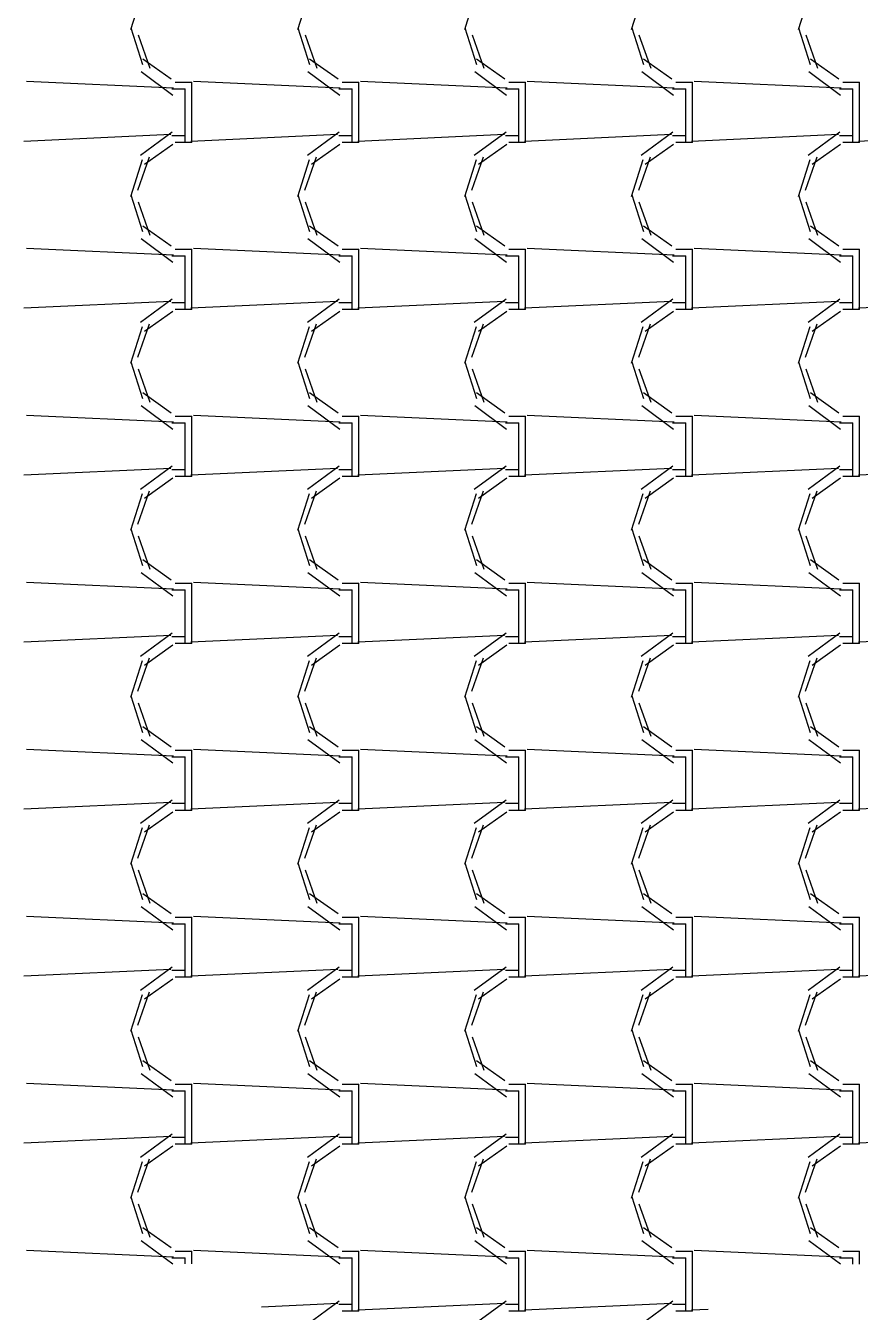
# Model space of a CAD drawing. Header units: millimetres. Extents: x -336 to -33, y -135 to 770.
# Drawn here: x -309.376 to -307.876, y 727.407 to 729.719 of the extents above; entities that cross this region are included whole.
import ezdxf

# ---------------------------------------------------------------- set-up
doc = ezdxf.new("R2010")
doc.units = ezdxf.units.MM
doc.header["$LTSCALE"] = 50
doc.header["$MEASUREMENT"] = 0
doc.layers.add('-HIDRO', color=8, linetype='CONTINUOUS')

msp = doc.modelspace()

# ---------------------------------------------------------------- linework, layer by layer
at = {"layer": '-HIDRO', "linetype": 'Continuous'}
for p, q in [((-309.1666, 729.7774), (-309.1876, 729.7114)), ((-308.8666, 729.7774), (-308.8876, 729.7114)), ((-308.5666, 729.7774), (-308.5876, 729.7114)), ((-308.2666, 729.7774), (-308.2876, 729.7114)), ((-307.9666, 729.7774), (-307.9876, 729.7114)), ((-309.1868, 729.7146), (-309.1658, 729.6486)), ((-309.1737, 729.702), (-309.1527, 729.642)), ((-308.8868, 729.7146), (-308.8658, 729.6486)), ((-308.8737, 729.702), (-308.8527, 729.642)), ((-308.5868, 729.7146), (-308.5658, 729.6486)), ((-308.5737, 729.702), (-308.5527, 729.642)), ((-308.2868, 729.7146), (-308.2658, 729.6486)), ((-308.2737, 729.702), (-308.2527, 729.642)), ((-307.9868, 729.7146), (-307.9658, 729.6486)), ((-307.9737, 729.702), (-307.9527, 729.642)), ((-309.1656, 729.6593), (-309.1146, 729.6233)), ((-308.8656, 729.6593), (-308.8146, 729.6233)), ((-308.5656, 729.6593), (-308.5146, 729.6233)), ((-308.2656, 729.6593), (-308.2146, 729.6233)), ((-307.9656, 729.6593), (-307.9146, 729.6233)), ((-309.1686, 729.636), (-309.1116, 729.594)), ((-308.8686, 729.636), (-308.8116, 729.594)), ((-308.5686, 729.636), (-308.5116, 729.594)), ((-308.2686, 729.636), (-308.2116, 729.594)), ((-307.9686, 729.636), (-307.9116, 729.594)), ((-309.1105, 729.6061), (-309.3745, 729.6181)), ((-309.1134, 729.6049), (-309.0894, 729.6049)), ((-309.1074, 729.6169), (-309.0774, 729.6169)), ((-309.0894, 729.5209), (-309.0894, 729.6049)), ((-309.0774, 729.5209), (-309.0774, 729.6169)), ((-308.8105, 729.6061), (-309.0745, 729.6181)), ((-308.8134, 729.6049), (-308.7894, 729.6049)), ((-308.8074, 729.6169), (-308.7774, 729.6169)), ((-308.7894, 729.5209), (-308.7894, 729.6049)), ((-308.7774, 729.5209), (-308.7774, 729.6169)), ((-308.5105, 729.6061), (-308.7745, 729.6181)), ((-308.5134, 729.6049), (-308.4894, 729.6049)), ((-308.5074, 729.6169), (-308.4774, 729.6169)), ((-308.4894, 729.5209), (-308.4894, 729.6049)), ((-308.4774, 729.5209), (-308.4774, 729.6169)), ((-308.2105, 729.6061), (-308.4745, 729.6181)), ((-308.2134, 729.6049), (-308.1894, 729.6049)), ((-308.2074, 729.6169), (-308.1774, 729.6169)), ((-308.1894, 729.5209), (-308.1894, 729.6049)), ((-308.1774, 729.5209), (-308.1774, 729.6169)), ((-307.9105, 729.6061), (-308.1745, 729.6181)), ((-307.9134, 729.6049), (-307.8894, 729.6049)), ((-307.9074, 729.6169), (-307.8774, 729.6169)), ((-307.8894, 729.5209), (-307.8894, 729.6049)), ((-307.8774, 729.5209), (-307.8774, 729.6169)), ((-309.1153, 729.5228), (-309.3793, 729.5108)), ((-309.1127, 729.5274), (-309.1697, 729.4854)), ((-309.0894, 729.5209), (-309.1134, 729.5209)), ((-309.0774, 729.5089), (-309.1074, 729.5089)), ((-309.0894, 729.5089), (-309.0894, 729.5209)), ((-308.8153, 729.5228), (-309.0793, 729.5108)), ((-309.0774, 729.5089), (-309.0774, 729.5209)), ((-308.8127, 729.5274), (-308.8697, 729.4854)), ((-308.7894, 729.5209), (-308.8134, 729.5209)), ((-308.7774, 729.5089), (-308.8074, 729.5089)), ((-308.7894, 729.5089), (-308.7894, 729.5209)), ((-308.5153, 729.5228), (-308.7793, 729.5108)), ((-308.7774, 729.5089), (-308.7774, 729.5209)), ((-308.5127, 729.5274), (-308.5697, 729.4854)), ((-308.4894, 729.5209), (-308.5134, 729.5209)), ((-308.4774, 729.5089), (-308.5074, 729.5089)), ((-308.4894, 729.5089), (-308.4894, 729.5209)), ((-308.2153, 729.5228), (-308.4793, 729.5108)), ((-308.4774, 729.5089), (-308.4774, 729.5209)), ((-308.2127, 729.5274), (-308.2697, 729.4854)), ((-308.1894, 729.5209), (-308.2134, 729.5209)), ((-308.1774, 729.5089), (-308.2074, 729.5089)), ((-308.1894, 729.5089), (-308.1894, 729.5209)), ((-307.9153, 729.5228), (-308.1793, 729.5108)), ((-308.1774, 729.5089), (-308.1774, 729.5209)), ((-307.9127, 729.5274), (-307.9697, 729.4854)), ((-307.8894, 729.5209), (-307.9134, 729.5209)), ((-307.8774, 729.5089), (-307.9074, 729.5089)), ((-307.8894, 729.5089), (-307.8894, 729.5209)), ((-307.6153, 729.5228), (-307.8793, 729.5108)), ((-307.8774, 729.5089), (-307.8774, 729.5209)), ((-309.1114, 729.5054), (-309.1624, 729.4694)), ((-308.8114, 729.5054), (-308.8624, 729.4694)), ((-308.5114, 729.5054), (-308.5624, 729.4694)), ((-308.2114, 729.5054), (-308.2624, 729.4694)), ((-307.9114, 729.5054), (-307.9624, 729.4694)), ((-309.1666, 729.4774), (-309.1876, 729.4114)), ((-309.1538, 729.4824), (-309.1748, 729.4224)), ((-308.8666, 729.4774), (-308.8876, 729.4114)), ((-308.8538, 729.4824), (-308.8748, 729.4224)), ((-308.5666, 729.4774), (-308.5876, 729.4114)), ((-308.5538, 729.4824), (-308.5748, 729.4224)), ((-308.2666, 729.4774), (-308.2876, 729.4114)), ((-308.2538, 729.4824), (-308.2748, 729.4224)), ((-307.9666, 729.4774), (-307.9876, 729.4114)), ((-307.9538, 729.4824), (-307.9748, 729.4224)), ((-309.1868, 729.4146), (-309.1658, 729.3486)), ((-309.1737, 729.402), (-309.1527, 729.342)), ((-308.8868, 729.4146), (-308.8658, 729.3486)), ((-308.8737, 729.402), (-308.8527, 729.342)), ((-308.5868, 729.4146), (-308.5658, 729.3486)), ((-308.5737, 729.402), (-308.5527, 729.342)), ((-308.2868, 729.4146), (-308.2658, 729.3486)), ((-308.2737, 729.402), (-308.2527, 729.342)), ((-307.9868, 729.4146), (-307.9658, 729.3486)), ((-307.9737, 729.402), (-307.9527, 729.342)), ((-309.1656, 729.3593), (-309.1146, 729.3233)), ((-308.8656, 729.3593), (-308.8146, 729.3233)), ((-308.5656, 729.3593), (-308.5146, 729.3233)), ((-308.2656, 729.3593), (-308.2146, 729.3233)), ((-307.9656, 729.3593), (-307.9146, 729.3233)), ((-309.1686, 729.336), (-309.1116, 729.294)), ((-308.8686, 729.336), (-308.8116, 729.294)), ((-308.5686, 729.336), (-308.5116, 729.294)), ((-308.2686, 729.336), (-308.2116, 729.294)), ((-307.9686, 729.336), (-307.9116, 729.294)), ((-309.1105, 729.3061), (-309.3745, 729.3181)), ((-309.1134, 729.3049), (-309.0894, 729.3049)), ((-309.1074, 729.3169), (-309.0774, 729.3169)), ((-309.0894, 729.2209), (-309.0894, 729.3049)), ((-309.0774, 729.2209), (-309.0774, 729.3169)), ((-308.8105, 729.3061), (-309.0745, 729.3181)), ((-308.8134, 729.3049), (-308.7894, 729.3049)), ((-308.8074, 729.3169), (-308.7774, 729.3169)), ((-308.7894, 729.2209), (-308.7894, 729.3049)), ((-308.7774, 729.2209), (-308.7774, 729.3169)), ((-308.5105, 729.3061), (-308.7745, 729.3181)), ((-308.5134, 729.3049), (-308.4894, 729.3049)), ((-308.5074, 729.3169), (-308.4774, 729.3169)), ((-308.4894, 729.2209), (-308.4894, 729.3049)), ((-308.4774, 729.2209), (-308.4774, 729.3169)), ((-308.2105, 729.3061), (-308.4745, 729.3181)), ((-308.2134, 729.3049), (-308.1894, 729.3049)), ((-308.2074, 729.3169), (-308.1774, 729.3169)), ((-308.1894, 729.2209), (-308.1894, 729.3049)), ((-308.1774, 729.2209), (-308.1774, 729.3169)), ((-307.9105, 729.3061), (-308.1745, 729.3181)), ((-307.9134, 729.3049), (-307.8894, 729.3049)), ((-307.9074, 729.3169), (-307.8774, 729.3169)), ((-307.8894, 729.2209), (-307.8894, 729.3049)), ((-307.8774, 729.2209), (-307.8774, 729.3169)), ((-309.1153, 729.2228), (-309.3793, 729.2108)), ((-309.1127, 729.2274), (-309.1697, 729.1854)), ((-309.0894, 729.2209), (-309.1134, 729.2209)), ((-309.0774, 729.2089), (-309.1074, 729.2089)), ((-309.0894, 729.2089), (-309.0894, 729.2209)), ((-308.8153, 729.2228), (-309.0793, 729.2108)), ((-309.0774, 729.2089), (-309.0774, 729.2209)), ((-308.8127, 729.2274), (-308.8697, 729.1854)), ((-308.7894, 729.2209), (-308.8134, 729.2209)), ((-308.7774, 729.2089), (-308.8074, 729.2089)), ((-308.7894, 729.2089), (-308.7894, 729.2209)), ((-308.5153, 729.2228), (-308.7793, 729.2108)), ((-308.7774, 729.2089), (-308.7774, 729.2209)), ((-308.5127, 729.2274), (-308.5697, 729.1854)), ((-308.4894, 729.2209), (-308.5134, 729.2209)), ((-308.4774, 729.2089), (-308.5074, 729.2089)), ((-308.4894, 729.2089), (-308.4894, 729.2209)), ((-308.2153, 729.2228), (-308.4793, 729.2108)), ((-308.4774, 729.2089), (-308.4774, 729.2209)), ((-308.2127, 729.2274), (-308.2697, 729.1854)), ((-308.1894, 729.2209), (-308.2134, 729.2209)), ((-308.1774, 729.2089), (-308.2074, 729.2089)), ((-308.1894, 729.2089), (-308.1894, 729.2209)), ((-307.9153, 729.2228), (-308.1793, 729.2108)), ((-308.1774, 729.2089), (-308.1774, 729.2209)), ((-307.9127, 729.2274), (-307.9697, 729.1854)), ((-307.8894, 729.2209), (-307.9134, 729.2209)), ((-307.8774, 729.2089), (-307.9074, 729.2089)), ((-307.8894, 729.2089), (-307.8894, 729.2209)), ((-307.6153, 729.2228), (-307.8793, 729.2108)), ((-307.8774, 729.2089), (-307.8774, 729.2209)), ((-309.1114, 729.2054), (-309.1624, 729.1694)), ((-308.8114, 729.2054), (-308.8624, 729.1694)), ((-308.5114, 729.2054), (-308.5624, 729.1694)), ((-308.2114, 729.2054), (-308.2624, 729.1694)), ((-307.9114, 729.2054), (-307.9624, 729.1694)), ((-309.1666, 729.1774), (-309.1876, 729.1114)), ((-309.1538, 729.1824), (-309.1748, 729.1224)), ((-308.8666, 729.1774), (-308.8876, 729.1114)), ((-308.8538, 729.1824), (-308.8748, 729.1224)), ((-308.5666, 729.1774), (-308.5876, 729.1114)), ((-308.5538, 729.1824), (-308.5748, 729.1224)), ((-308.2666, 729.1774), (-308.2876, 729.1114)), ((-308.2538, 729.1824), (-308.2748, 729.1224)), ((-307.9666, 729.1774), (-307.9876, 729.1114)), ((-307.9538, 729.1824), (-307.9748, 729.1224)), ((-309.1868, 729.1146), (-309.1658, 729.0486)), ((-309.1737, 729.102), (-309.1527, 729.042)), ((-308.8868, 729.1146), (-308.8658, 729.0486)), ((-308.8737, 729.102), (-308.8527, 729.042)), ((-308.5868, 729.1146), (-308.5658, 729.0486)), ((-308.5737, 729.102), (-308.5527, 729.042)), ((-308.2868, 729.1146), (-308.2658, 729.0486)), ((-308.2737, 729.102), (-308.2527, 729.042)), ((-307.9868, 729.1146), (-307.9658, 729.0486)), ((-307.9737, 729.102), (-307.9527, 729.042)), ((-309.1656, 729.0593), (-309.1146, 729.0233)), ((-308.8656, 729.0593), (-308.8146, 729.0233)), ((-308.5656, 729.0593), (-308.5146, 729.0233)), ((-308.2656, 729.0593), (-308.2146, 729.0233)), ((-307.9656, 729.0593), (-307.9146, 729.0233)), ((-309.1686, 729.036), (-309.1116, 728.994)), ((-308.8686, 729.036), (-308.8116, 728.994)), ((-308.5686, 729.036), (-308.5116, 728.994)), ((-308.2686, 729.036), (-308.2116, 728.994)), ((-307.9686, 729.036), (-307.9116, 728.994)), ((-309.1105, 729.0061), (-309.3745, 729.0181)), ((-309.1134, 729.0049), (-309.0894, 729.0049)), ((-309.1074, 729.0169), (-309.0774, 729.0169)), ((-309.0894, 728.9209), (-309.0894, 729.0049)), ((-309.0774, 728.9209), (-309.0774, 729.0169)), ((-308.8105, 729.0061), (-309.0745, 729.0181)), ((-308.8134, 729.0049), (-308.7894, 729.0049)), ((-308.8074, 729.0169), (-308.7774, 729.0169)), ((-308.7894, 728.9209), (-308.7894, 729.0049)), ((-308.7774, 728.9209), (-308.7774, 729.0169)), ((-308.5105, 729.0061), (-308.7745, 729.0181)), ((-308.5134, 729.0049), (-308.4894, 729.0049)), ((-308.5074, 729.0169), (-308.4774, 729.0169)), ((-308.4894, 728.9209), (-308.4894, 729.0049)), ((-308.4774, 728.9209), (-308.4774, 729.0169)), ((-308.2105, 729.0061), (-308.4745, 729.0181)), ((-308.2134, 729.0049), (-308.1894, 729.0049)), ((-308.2074, 729.0169), (-308.1774, 729.0169)), ((-308.1894, 728.9209), (-308.1894, 729.0049)), ((-308.1774, 728.9209), (-308.1774, 729.0169)), ((-307.9105, 729.0061), (-308.1745, 729.0181)), ((-307.9134, 729.0049), (-307.8894, 729.0049)), ((-307.9074, 729.0169), (-307.8774, 729.0169)), ((-307.8894, 728.9209), (-307.8894, 729.0049)), ((-307.8774, 728.9209), (-307.8774, 729.0169)), ((-309.1153, 728.9228), (-309.3793, 728.9108)), ((-309.1127, 728.9274), (-309.1697, 728.8854)), ((-309.0894, 728.9209), (-309.1134, 728.9209)), ((-309.0774, 728.9089), (-309.1074, 728.9089)), ((-309.0894, 728.9089), (-309.0894, 728.9209)), ((-308.8153, 728.9228), (-309.0793, 728.9108)), ((-309.0774, 728.9089), (-309.0774, 728.9209)), ((-308.8127, 728.9274), (-308.8697, 728.8854)), ((-308.7894, 728.9209), (-308.8134, 728.9209)), ((-308.7774, 728.9089), (-308.8074, 728.9089)), ((-308.7894, 728.9089), (-308.7894, 728.9209)), ((-308.5153, 728.9228), (-308.7793, 728.9108)), ((-308.7774, 728.9089), (-308.7774, 728.9209)), ((-308.5127, 728.9274), (-308.5697, 728.8854)), ((-308.4894, 728.9209), (-308.5134, 728.9209)), ((-308.4774, 728.9089), (-308.5074, 728.9089)), ((-308.4894, 728.9089), (-308.4894, 728.9209)), ((-308.2153, 728.9228), (-308.4793, 728.9108)), ((-308.4774, 728.9089), (-308.4774, 728.9209)), ((-308.2127, 728.9274), (-308.2697, 728.8854)), ((-308.1894, 728.9209), (-308.2134, 728.9209)), ((-308.1774, 728.9089), (-308.2074, 728.9089)), ((-308.1894, 728.9089), (-308.1894, 728.9209)), ((-307.9153, 728.9228), (-308.1793, 728.9108)), ((-308.1774, 728.9089), (-308.1774, 728.9209)), ((-307.9127, 728.9274), (-307.9697, 728.8854)), ((-307.8894, 728.9209), (-307.9134, 728.9209)), ((-307.8774, 728.9089), (-307.9074, 728.9089)), ((-307.8894, 728.9089), (-307.8894, 728.9209)), ((-307.6153, 728.9228), (-307.8793, 728.9108)), ((-307.8774, 728.9089), (-307.8774, 728.9209)), ((-309.1114, 728.9054), (-309.1624, 728.8694)), ((-308.8114, 728.9054), (-308.8624, 728.8694)), ((-308.5114, 728.9054), (-308.5624, 728.8694)), ((-308.2114, 728.9054), (-308.2624, 728.8694)), ((-307.9114, 728.9054), (-307.9624, 728.8694)), ((-309.1666, 728.8774), (-309.1876, 728.8114)), ((-309.1538, 728.8824), (-309.1748, 728.8224)), ((-308.8666, 728.8774), (-308.8876, 728.8114)), ((-308.8538, 728.8824), (-308.8748, 728.8224)), ((-308.5666, 728.8774), (-308.5876, 728.8114)), ((-308.5538, 728.8824), (-308.5748, 728.8224)), ((-308.2666, 728.8774), (-308.2876, 728.8114)), ((-308.2538, 728.8824), (-308.2748, 728.8224)), ((-307.9666, 728.8774), (-307.9876, 728.8114)), ((-307.9538, 728.8824), (-307.9748, 728.8224)), ((-309.1868, 728.8146), (-309.1658, 728.7486)), ((-308.8868, 728.8146), (-308.8658, 728.7486)), ((-308.5868, 728.8146), (-308.5658, 728.7486)), ((-308.2868, 728.8146), (-308.2658, 728.7486)), ((-307.9868, 728.8146), (-307.9658, 728.7486)), ((-309.1737, 728.802), (-309.1527, 728.742)), ((-308.8737, 728.802), (-308.8527, 728.742)), ((-308.5737, 728.802), (-308.5527, 728.742)), ((-308.2737, 728.802), (-308.2527, 728.742)), ((-307.9737, 728.802), (-307.9527, 728.742)), ((-309.1656, 728.7593), (-309.1146, 728.7233)), ((-308.8656, 728.7593), (-308.8146, 728.7233)), ((-308.5656, 728.7593), (-308.5146, 728.7233)), ((-308.2656, 728.7593), (-308.2146, 728.7233)), ((-307.9656, 728.7593), (-307.9146, 728.7233)), ((-309.1686, 728.736), (-309.1116, 728.694)), ((-308.8686, 728.736), (-308.8116, 728.694)), ((-308.5686, 728.736), (-308.5116, 728.694)), ((-308.2686, 728.736), (-308.2116, 728.694)), ((-307.9686, 728.736), (-307.9116, 728.694)), ((-309.1105, 728.7061), (-309.3745, 728.7181)), ((-309.1134, 728.7049), (-309.0894, 728.7049)), ((-309.1074, 728.7169), (-309.0774, 728.7169)), ((-309.0894, 728.6209), (-309.0894, 728.7049)), ((-309.0774, 728.6209), (-309.0774, 728.7169)), ((-308.8105, 728.7061), (-309.0745, 728.7181)), ((-308.8134, 728.7049), (-308.7894, 728.7049)), ((-308.8074, 728.7169), (-308.7774, 728.7169)), ((-308.7894, 728.6209), (-308.7894, 728.7049)), ((-308.7774, 728.6209), (-308.7774, 728.7169)), ((-308.5105, 728.7061), (-308.7745, 728.7181)), ((-308.5134, 728.7049), (-308.4894, 728.7049)), ((-308.5074, 728.7169), (-308.4774, 728.7169)), ((-308.4894, 728.6209), (-308.4894, 728.7049)), ((-308.4774, 728.6209), (-308.4774, 728.7169)), ((-308.2105, 728.7061), (-308.4745, 728.7181)), ((-308.2134, 728.7049), (-308.1894, 728.7049)), ((-308.2074, 728.7169), (-308.1774, 728.7169)), ((-308.1894, 728.6209), (-308.1894, 728.7049)), ((-308.1774, 728.6209), (-308.1774, 728.7169)), ((-307.9105, 728.7061), (-308.1745, 728.7181)), ((-307.9134, 728.7049), (-307.8894, 728.7049)), ((-307.9074, 728.7169), (-307.8774, 728.7169)), ((-307.8894, 728.6209), (-307.8894, 728.7049)), ((-307.8774, 728.6209), (-307.8774, 728.7169)), ((-309.1153, 728.6228), (-309.3793, 728.6108)), ((-309.1127, 728.6274), (-309.1697, 728.5854)), ((-309.0894, 728.6209), (-309.1134, 728.6209)), ((-309.0774, 728.6089), (-309.1074, 728.6089)), ((-309.0894, 728.6089), (-309.0894, 728.6209)), ((-308.8153, 728.6228), (-309.0793, 728.6108)), ((-309.0774, 728.6089), (-309.0774, 728.6209)), ((-308.8127, 728.6274), (-308.8697, 728.5854)), ((-308.7894, 728.6209), (-308.8134, 728.6209)), ((-308.7774, 728.6089), (-308.8074, 728.6089)), ((-308.7894, 728.6089), (-308.7894, 728.6209)), ((-308.5153, 728.6228), (-308.7793, 728.6108)), ((-308.7774, 728.6089), (-308.7774, 728.6209)), ((-308.5127, 728.6274), (-308.5697, 728.5854)), ((-308.4894, 728.6209), (-308.5134, 728.6209)), ((-308.4774, 728.6089), (-308.5074, 728.6089)), ((-308.4894, 728.6089), (-308.4894, 728.6209)), ((-308.2153, 728.6228), (-308.4793, 728.6108)), ((-308.4774, 728.6089), (-308.4774, 728.6209)), ((-308.2127, 728.6274), (-308.2697, 728.5854)), ((-308.1894, 728.6209), (-308.2134, 728.6209)), ((-308.1774, 728.6089), (-308.2074, 728.6089)), ((-308.1894, 728.6089), (-308.1894, 728.6209)), ((-307.9153, 728.6228), (-308.1793, 728.6108)), ((-308.1774, 728.6089), (-308.1774, 728.6209)), ((-307.9127, 728.6274), (-307.9697, 728.5854)), ((-307.8894, 728.6209), (-307.9134, 728.6209)), ((-307.8774, 728.6089), (-307.9074, 728.6089)), ((-307.8894, 728.6089), (-307.8894, 728.6209)), ((-307.6153, 728.6228), (-307.8793, 728.6108)), ((-307.8774, 728.6089), (-307.8774, 728.6209)), ((-309.1114, 728.6054), (-309.1624, 728.5694)), ((-308.8114, 728.6054), (-308.8624, 728.5694)), ((-308.5114, 728.6054), (-308.5624, 728.5694)), ((-308.2114, 728.6054), (-308.2624, 728.5694)), ((-307.9114, 728.6054), (-307.9624, 728.5694)), ((-309.1666, 728.5774), (-309.1876, 728.5114)), ((-309.1538, 728.5824), (-309.1748, 728.5224)), ((-308.8666, 728.5774), (-308.8876, 728.5114)), ((-308.8538, 728.5824), (-308.8748, 728.5224)), ((-308.5666, 728.5774), (-308.5876, 728.5114)), ((-308.5538, 728.5824), (-308.5748, 728.5224)), ((-308.2666, 728.5774), (-308.2876, 728.5114)), ((-308.2538, 728.5824), (-308.2748, 728.5224)), ((-307.9666, 728.5774), (-307.9876, 728.5114)), ((-307.9538, 728.5824), (-307.9748, 728.5224)), ((-309.1868, 728.5146), (-309.1658, 728.4486)), ((-308.8868, 728.5146), (-308.8658, 728.4486)), ((-308.5868, 728.5146), (-308.5658, 728.4486)), ((-308.2868, 728.5146), (-308.2658, 728.4486)), ((-307.9868, 728.5146), (-307.9658, 728.4486)), ((-309.1737, 728.502), (-309.1527, 728.442)), ((-308.8737, 728.502), (-308.8527, 728.442)), ((-308.5737, 728.502), (-308.5527, 728.442)), ((-308.2737, 728.502), (-308.2527, 728.442)), ((-307.9737, 728.502), (-307.9527, 728.442)), ((-309.1656, 728.4593), (-309.1146, 728.4233)), ((-308.8656, 728.4593), (-308.8146, 728.4233)), ((-308.5656, 728.4593), (-308.5146, 728.4233)), ((-308.2656, 728.4593), (-308.2146, 728.4233)), ((-307.9656, 728.4593), (-307.9146, 728.4233)), ((-309.1686, 728.436), (-309.1116, 728.394)), ((-308.8686, 728.436), (-308.8116, 728.394)), ((-308.5686, 728.436), (-308.5116, 728.394)), ((-308.2686, 728.436), (-308.2116, 728.394)), ((-307.9686, 728.436), (-307.9116, 728.394)), ((-309.1105, 728.4061), (-309.3745, 728.4181)), ((-309.1134, 728.4049), (-309.0894, 728.4049)), ((-309.1074, 728.4169), (-309.0774, 728.4169)), ((-309.0894, 728.3209), (-309.0894, 728.4049)), ((-309.0774, 728.3209), (-309.0774, 728.4169)), ((-308.8105, 728.4061), (-309.0745, 728.4181)), ((-308.8134, 728.4049), (-308.7894, 728.4049)), ((-308.8074, 728.4169), (-308.7774, 728.4169)), ((-308.7894, 728.3209), (-308.7894, 728.4049)), ((-308.7774, 728.3209), (-308.7774, 728.4169)), ((-308.5105, 728.4061), (-308.7745, 728.4181)), ((-308.5134, 728.4049), (-308.4894, 728.4049)), ((-308.5074, 728.4169), (-308.4774, 728.4169)), ((-308.4894, 728.3209), (-308.4894, 728.4049)), ((-308.4774, 728.3209), (-308.4774, 728.4169)), ((-308.2105, 728.4061), (-308.4745, 728.4181)), ((-308.2134, 728.4049), (-308.1894, 728.4049)), ((-308.2074, 728.4169), (-308.1774, 728.4169)), ((-308.1894, 728.3209), (-308.1894, 728.4049)), ((-308.1774, 728.3209), (-308.1774, 728.4169)), ((-307.9105, 728.4061), (-308.1745, 728.4181)), ((-307.9134, 728.4049), (-307.8894, 728.4049)), ((-307.9074, 728.4169), (-307.8774, 728.4169)), ((-307.8894, 728.3209), (-307.8894, 728.4049)), ((-307.8774, 728.3209), (-307.8774, 728.4169)), ((-309.1153, 728.3228), (-309.3793, 728.3108)), ((-309.1127, 728.3274), (-309.1697, 728.2854)), ((-309.0894, 728.3209), (-309.1134, 728.3209)), ((-309.0774, 728.3089), (-309.1074, 728.3089)), ((-309.0894, 728.3089), (-309.0894, 728.3209)), ((-308.8153, 728.3228), (-309.0793, 728.3108)), ((-309.0774, 728.3089), (-309.0774, 728.3209)), ((-308.8127, 728.3274), (-308.8697, 728.2854)), ((-308.7894, 728.3209), (-308.8134, 728.3209)), ((-308.7774, 728.3089), (-308.8074, 728.3089)), ((-308.7894, 728.3089), (-308.7894, 728.3209)), ((-308.5152, 728.3228), (-308.7793, 728.3108)), ((-308.7774, 728.3089), (-308.7774, 728.3209)), ((-308.5127, 728.3274), (-308.5697, 728.2854)), ((-308.4894, 728.3209), (-308.5134, 728.3209)), ((-308.4774, 728.3089), (-308.5074, 728.3089)), ((-308.4894, 728.3089), (-308.4894, 728.3209)), ((-308.2152, 728.3228), (-308.4792, 728.3108)), ((-308.4774, 728.3089), (-308.4774, 728.3209)), ((-308.2127, 728.3274), (-308.2697, 728.2854)), ((-308.1894, 728.3209), (-308.2134, 728.3209)), ((-308.1774, 728.3089), (-308.2074, 728.3089)), ((-308.1894, 728.3089), (-308.1894, 728.3209)), ((-307.9152, 728.3228), (-308.1792, 728.3108)), ((-308.1774, 728.3089), (-308.1774, 728.3209)), ((-307.9127, 728.3274), (-307.9697, 728.2854)), ((-307.8894, 728.3209), (-307.9134, 728.3209)), ((-307.8774, 728.3089), (-307.9074, 728.3089)), ((-307.8894, 728.3089), (-307.8894, 728.3209)), ((-307.6152, 728.3228), (-307.8792, 728.3108)), ((-307.8774, 728.3089), (-307.8774, 728.3209)), ((-309.1114, 728.3054), (-309.1624, 728.2694)), ((-308.8114, 728.3054), (-308.8624, 728.2694)), ((-308.5114, 728.3054), (-308.5624, 728.2694)), ((-308.2114, 728.3054), (-308.2624, 728.2694)), ((-307.9114, 728.3054), (-307.9624, 728.2694)), ((-309.1666, 728.2774), (-309.1876, 728.2114)), ((-309.1538, 728.2824), (-309.1748, 728.2224)), ((-308.8666, 728.2774), (-308.8876, 728.2114)), ((-308.8538, 728.2824), (-308.8748, 728.2224)), ((-308.5666, 728.2774), (-308.5876, 728.2114)), ((-308.5538, 728.2824), (-308.5748, 728.2224)), ((-308.2666, 728.2774), (-308.2876, 728.2114)), ((-308.2538, 728.2824), (-308.2748, 728.2224)), ((-307.9666, 728.2774), (-307.9876, 728.2114)), ((-307.9538, 728.2824), (-307.9748, 728.2224)), ((-309.1868, 728.2146), (-309.1658, 728.1486)), ((-308.8868, 728.2146), (-308.8658, 728.1486)), ((-308.5868, 728.2146), (-308.5658, 728.1486)), ((-308.2868, 728.2146), (-308.2658, 728.1486)), ((-307.9868, 728.2146), (-307.9658, 728.1486)), ((-309.1737, 728.202), (-309.1527, 728.142)), ((-308.8737, 728.202), (-308.8527, 728.142)), ((-308.5737, 728.202), (-308.5527, 728.142)), ((-308.2737, 728.202), (-308.2527, 728.142)), ((-307.9737, 728.202), (-307.9527, 728.142)), ((-309.1656, 728.1593), (-309.1146, 728.1233)), ((-308.8656, 728.1593), (-308.8146, 728.1233)), ((-308.5656, 728.1593), (-308.5146, 728.1233)), ((-308.2656, 728.1593), (-308.2146, 728.1233)), ((-307.9656, 728.1593), (-307.9146, 728.1233)), ((-309.1686, 728.136), (-309.1116, 728.094)), ((-308.8686, 728.136), (-308.8116, 728.094)), ((-308.5686, 728.136), (-308.5116, 728.094)), ((-308.2686, 728.136), (-308.2116, 728.094)), ((-307.9686, 728.136), (-307.9116, 728.094)), ((-309.1105, 728.1061), (-309.3745, 728.1181)), ((-309.1134, 728.1049), (-309.0894, 728.1049)), ((-309.1074, 728.1169), (-309.0774, 728.1169)), ((-309.0894, 728.0209), (-309.0894, 728.1049)), ((-309.0774, 728.0209), (-309.0774, 728.1169)), ((-308.8105, 728.1061), (-309.0745, 728.1181)), ((-308.8134, 728.1049), (-308.7894, 728.1049)), ((-308.8074, 728.1169), (-308.7774, 728.1169)), ((-308.7894, 728.0209), (-308.7894, 728.1049)), ((-308.7774, 728.0209), (-308.7774, 728.1169)), ((-308.5105, 728.1061), (-308.7745, 728.1181)), ((-308.5134, 728.1049), (-308.4894, 728.1049)), ((-308.5074, 728.1169), (-308.4774, 728.1169)), ((-308.4894, 728.0209), (-308.4894, 728.1049)), ((-308.4774, 728.0209), (-308.4774, 728.1169)), ((-308.2105, 728.1061), (-308.4745, 728.1181)), ((-308.2134, 728.1049), (-308.1894, 728.1049)), ((-308.2074, 728.1169), (-308.1774, 728.1169)), ((-308.1894, 728.0209), (-308.1894, 728.1049)), ((-308.1774, 728.0209), (-308.1774, 728.1169)), ((-307.9105, 728.1061), (-308.1745, 728.1181)), ((-307.9134, 728.1049), (-307.8894, 728.1049)), ((-307.9074, 728.1169), (-307.8774, 728.1169)), ((-307.8894, 728.0209), (-307.8894, 728.1049)), ((-307.8774, 728.0209), (-307.8774, 728.1169)), ((-309.1152, 728.0228), (-309.3792, 728.0108)), ((-309.1127, 728.0274), (-309.1697, 727.9854)), ((-309.1114, 728.0054), (-309.1624, 727.9694)), ((-309.0894, 728.0209), (-309.1134, 728.0209)), ((-309.0774, 728.0089), (-309.1074, 728.0089)), ((-309.0894, 728.0089), (-309.0894, 728.0209)), ((-308.8152, 728.0228), (-309.0792, 728.0108)), ((-309.0774, 728.0089), (-309.0774, 728.0209)), ((-308.8127, 728.0274), (-308.8697, 727.9854)), ((-308.8114, 728.0054), (-308.8624, 727.9694)), ((-308.7894, 728.0209), (-308.8134, 728.0209)), ((-308.7774, 728.0089), (-308.8074, 728.0089)), ((-308.7894, 728.0089), (-308.7894, 728.0209)), ((-308.5152, 728.0228), (-308.7792, 728.0108)), ((-308.7774, 728.0089), (-308.7774, 728.0209)), ((-308.5127, 728.0274), (-308.5697, 727.9854)), ((-308.5114, 728.0054), (-308.5624, 727.9694)), ((-308.4894, 728.0209), (-308.5134, 728.0209)), ((-308.4774, 728.0089), (-308.5074, 728.0089)), ((-308.4894, 728.0089), (-308.4894, 728.0209)), ((-308.2152, 728.0228), (-308.4792, 728.0108)), ((-308.4774, 728.0089), (-308.4774, 728.0209)), ((-308.2127, 728.0274), (-308.2697, 727.9854)), ((-308.2114, 728.0054), (-308.2624, 727.9694)), ((-308.1894, 728.0209), (-308.2134, 728.0209)), ((-308.1774, 728.0089), (-308.2074, 728.0089)), ((-308.1894, 728.0089), (-308.1894, 728.0209)), ((-307.9152, 728.0228), (-308.1792, 728.0108)), ((-308.1774, 728.0089), (-308.1774, 728.0209)), ((-307.9127, 728.0274), (-307.9697, 727.9854)), ((-307.9114, 728.0054), (-307.9624, 727.9694)), ((-307.8894, 728.0209), (-307.9134, 728.0209)), ((-307.8774, 728.0089), (-307.9074, 728.0089)), ((-307.8894, 728.0089), (-307.8894, 728.0209)), ((-307.6152, 728.0228), (-307.8792, 728.0108)), ((-307.8774, 728.0089), (-307.8774, 728.0209)), ((-309.1538, 727.9824), (-309.1748, 727.9224)), ((-308.8538, 727.9824), (-308.8748, 727.9224)), ((-308.5538, 727.9824), (-308.5748, 727.9224)), ((-308.2538, 727.9824), (-308.2748, 727.9224)), ((-307.9538, 727.9824), (-307.9748, 727.9224)), ((-309.1666, 727.9774), (-309.1876, 727.9114)), ((-308.8666, 727.9774), (-308.8876, 727.9114)), ((-308.5666, 727.9774), (-308.5876, 727.9114)), ((-308.2666, 727.9774), (-308.2876, 727.9114)), ((-307.9666, 727.9774), (-307.9876, 727.9114)), ((-309.1868, 727.9146), (-309.1658, 727.8486)), ((-308.8868, 727.9146), (-308.8658, 727.8486)), ((-308.5868, 727.9146), (-308.5658, 727.8486)), ((-308.2868, 727.9146), (-308.2658, 727.8486)), ((-307.9868, 727.9146), (-307.9658, 727.8486)), ((-309.1737, 727.902), (-309.1527, 727.842)), ((-308.8737, 727.902), (-308.8527, 727.842)), ((-308.5737, 727.902), (-308.5527, 727.842)), ((-308.2737, 727.902), (-308.2527, 727.842)), ((-307.9737, 727.902), (-307.9527, 727.842)), ((-309.1656, 727.8593), (-309.1146, 727.8233)), ((-308.8656, 727.8593), (-308.8146, 727.8233)), ((-308.5656, 727.8593), (-308.5146, 727.8233)), ((-308.2656, 727.8593), (-308.2146, 727.8233)), ((-307.9656, 727.8593), (-307.9146, 727.8233)), ((-309.1686, 727.836), (-309.1116, 727.794)), ((-308.8686, 727.836), (-308.8116, 727.794)), ((-308.5686, 727.836), (-308.5116, 727.794)), ((-308.2686, 727.836), (-308.2116, 727.794)), ((-307.9686, 727.836), (-307.9116, 727.794)), ((-309.1105, 727.8061), (-309.3745, 727.8181)), ((-309.1134, 727.8049), (-309.0894, 727.8049)), ((-309.1074, 727.8169), (-309.0774, 727.8169)), ((-309.0894, 727.7209), (-309.0894, 727.8049)), ((-309.0774, 727.7209), (-309.0774, 727.8169)), ((-308.8105, 727.8061), (-309.0745, 727.8181)), ((-308.8134, 727.8049), (-308.7894, 727.8049)), ((-308.8074, 727.8169), (-308.7774, 727.8169)), ((-308.7894, 727.7209), (-308.7894, 727.8049)), ((-308.7774, 727.7209), (-308.7774, 727.8169)), ((-308.5105, 727.8061), (-308.7745, 727.8181)), ((-308.5134, 727.8049), (-308.4894, 727.8049)), ((-308.5074, 727.8169), (-308.4774, 727.8169)), ((-308.4894, 727.7209), (-308.4894, 727.8049)), ((-308.4774, 727.7209), (-308.4774, 727.8169)), ((-308.2105, 727.8061), (-308.4745, 727.8181)), ((-308.2134, 727.8049), (-308.1894, 727.8049)), ((-308.2074, 727.8169), (-308.1774, 727.8169)), ((-308.1894, 727.7209), (-308.1894, 727.8049)), ((-308.1774, 727.7209), (-308.1774, 727.8169)), ((-307.9105, 727.8061), (-308.1745, 727.8181)), ((-307.9134, 727.8049), (-307.8894, 727.8049)), ((-307.9074, 727.8169), (-307.8774, 727.8169)), ((-307.8894, 727.7209), (-307.8894, 727.8049)), ((-307.8774, 727.7209), (-307.8774, 727.8169)), ((-309.1152, 727.7228), (-309.3792, 727.7108)), ((-309.1127, 727.7274), (-309.1697, 727.6854)), ((-309.1114, 727.7054), (-309.1624, 727.6694)), ((-309.0894, 727.7209), (-309.1134, 727.7209)), ((-309.0774, 727.7089), (-309.1074, 727.7089)), ((-309.0894, 727.7089), (-309.0894, 727.7209)), ((-308.8152, 727.7228), (-309.0792, 727.7108)), ((-309.0774, 727.7089), (-309.0774, 727.7209)), ((-308.8127, 727.7274), (-308.8697, 727.6854)), ((-308.8114, 727.7054), (-308.8624, 727.6694)), ((-308.7894, 727.7209), (-308.8134, 727.7209)), ((-308.7774, 727.7089), (-308.8074, 727.7089)), ((-308.7894, 727.7089), (-308.7894, 727.7209)), ((-308.5152, 727.7228), (-308.7792, 727.7108)), ((-308.7774, 727.7089), (-308.7774, 727.7209)), ((-308.5127, 727.7274), (-308.5697, 727.6854)), ((-308.5114, 727.7054), (-308.5624, 727.6694)), ((-308.4894, 727.7209), (-308.5134, 727.7209)), ((-308.4774, 727.7089), (-308.5074, 727.7089)), ((-308.4894, 727.7089), (-308.4894, 727.7209)), ((-308.2152, 727.7228), (-308.4792, 727.7108)), ((-308.4774, 727.7089), (-308.4774, 727.7209)), ((-308.2127, 727.7274), (-308.2697, 727.6854)), ((-308.2114, 727.7054), (-308.2624, 727.6694)), ((-308.1894, 727.7209), (-308.2134, 727.7209)), ((-308.1774, 727.7089), (-308.2074, 727.7089)), ((-308.1894, 727.7089), (-308.1894, 727.7209)), ((-307.9152, 727.7228), (-308.1792, 727.7108)), ((-308.1774, 727.7089), (-308.1774, 727.7209)), ((-307.9127, 727.7274), (-307.9697, 727.6854)), ((-307.9114, 727.7054), (-307.9624, 727.6694)), ((-307.8894, 727.7209), (-307.9134, 727.7209)), ((-307.8774, 727.7089), (-307.9074, 727.7089)), ((-307.8894, 727.7089), (-307.8894, 727.7209)), ((-307.6152, 727.7228), (-307.8792, 727.7108)), ((-307.8774, 727.7089), (-307.8774, 727.7209)), ((-309.1538, 727.6824), (-309.1748, 727.6224)), ((-308.8538, 727.6824), (-308.8748, 727.6224)), ((-308.5538, 727.6824), (-308.5748, 727.6224)), ((-308.2538, 727.6824), (-308.2748, 727.6224)), ((-307.9538, 727.6824), (-307.9748, 727.6224)), ((-309.1666, 727.6774), (-309.1876, 727.6114)), ((-308.8666, 727.6774), (-308.8876, 727.6114)), ((-308.5666, 727.6774), (-308.5876, 727.6114)), ((-308.2666, 727.6774), (-308.2876, 727.6114)), ((-307.9666, 727.6774), (-307.9876, 727.6114)), ((-309.1868, 727.6146), (-309.1658, 727.5486)), ((-308.8868, 727.6146), (-308.8658, 727.5486)), ((-308.5868, 727.6146), (-308.5658, 727.5486)), ((-308.2868, 727.6146), (-308.2658, 727.5486)), ((-307.9868, 727.6146), (-307.9658, 727.5486)), ((-309.1737, 727.602), (-309.1527, 727.542)), ((-308.8737, 727.602), (-308.8527, 727.542)), ((-308.5737, 727.602), (-308.5527, 727.542)), ((-308.2737, 727.602), (-308.2527, 727.542)), ((-307.9737, 727.602), (-307.9527, 727.542)), ((-309.1656, 727.5593), (-309.1146, 727.5233)), ((-308.8656, 727.5593), (-308.8146, 727.5233)), ((-308.5656, 727.5593), (-308.5146, 727.5233)), ((-308.2656, 727.5593), (-308.2146, 727.5233)), ((-307.9656, 727.5593), (-307.9146, 727.5233)), ((-309.1686, 727.536), (-309.1116, 727.494)), ((-308.8686, 727.536), (-308.8116, 727.494)), ((-308.5686, 727.536), (-308.5116, 727.494)), ((-308.2686, 727.536), (-308.2116, 727.494)), ((-307.9686, 727.536), (-307.9116, 727.494)), ((-309.1105, 727.5061), (-309.3745, 727.5181)), ((-309.1134, 727.5049), (-309.0894, 727.5049)), ((-309.1074, 727.5169), (-309.0774, 727.5169)), ((-309.0894, 727.494), (-309.0894, 727.5049)), ((-309.0774, 727.494), (-309.0774, 727.5169)), ((-308.8105, 727.5061), (-309.0745, 727.5181)), ((-308.8134, 727.5049), (-308.7894, 727.5049)), ((-308.8074, 727.5169), (-308.7774, 727.5169)), ((-308.7894, 727.4209), (-308.7894, 727.5049)), ((-308.7774, 727.4209), (-308.7774, 727.5169)), ((-308.5105, 727.5061), (-308.7745, 727.5181)), ((-308.5134, 727.5049), (-308.4894, 727.5049)), ((-308.5074, 727.5169), (-308.4774, 727.5169)), ((-308.4894, 727.4209), (-308.4894, 727.5049)), ((-308.4774, 727.4209), (-308.4774, 727.5169)), ((-308.2105, 727.5061), (-308.4745, 727.5181)), ((-308.2134, 727.5049), (-308.1894, 727.5049)), ((-308.2074, 727.5169), (-308.1774, 727.5169)), ((-308.1894, 727.4209), (-308.1894, 727.5049)), ((-308.1774, 727.4209), (-308.1774, 727.5169)), ((-307.9105, 727.5061), (-308.1745, 727.5181)), ((-307.9134, 727.5049), (-307.8894, 727.5049)), ((-307.9074, 727.5169), (-307.8774, 727.5169)), ((-307.8894, 727.4938), (-307.8894, 727.5049)), ((-307.8774, 727.4938), (-307.8774, 727.5169)), ((-308.8127, 727.4274), (-308.8697, 727.3854)), ((-308.5127, 727.4274), (-308.5697, 727.3854)), ((-308.2127, 727.4274), (-308.2697, 727.3854)), ((-308.8152, 727.4228), (-308.9521, 727.4166)), ((-308.7894, 727.4209), (-308.8134, 727.4209)), ((-308.7774, 727.4089), (-308.8074, 727.4089)), ((-308.7894, 727.4089), (-308.7894, 727.4209)), ((-308.5152, 727.4228), (-308.7792, 727.4108)), ((-308.7774, 727.4089), (-308.7774, 727.4209)), ((-308.4894, 727.4209), (-308.5134, 727.4209)), ((-308.4774, 727.4089), (-308.5074, 727.4089)), ((-308.4894, 727.4089), (-308.4894, 727.4209)), ((-308.2152, 727.4228), (-308.4792, 727.4108)), ((-308.4774, 727.4089), (-308.4774, 727.4209)), ((-308.1894, 727.4209), (-308.2134, 727.4209)), ((-308.1774, 727.4089), (-308.2074, 727.4089)), ((-308.1894, 727.4089), (-308.1894, 727.4209)), ((-308.1492, 727.4122), (-308.1792, 727.4108)), ((-308.1774, 727.4089), (-308.1774, 727.4209))]:
    msp.add_line(p, q, dxfattribs=at)

doc.saveas('drawing.dxf')
